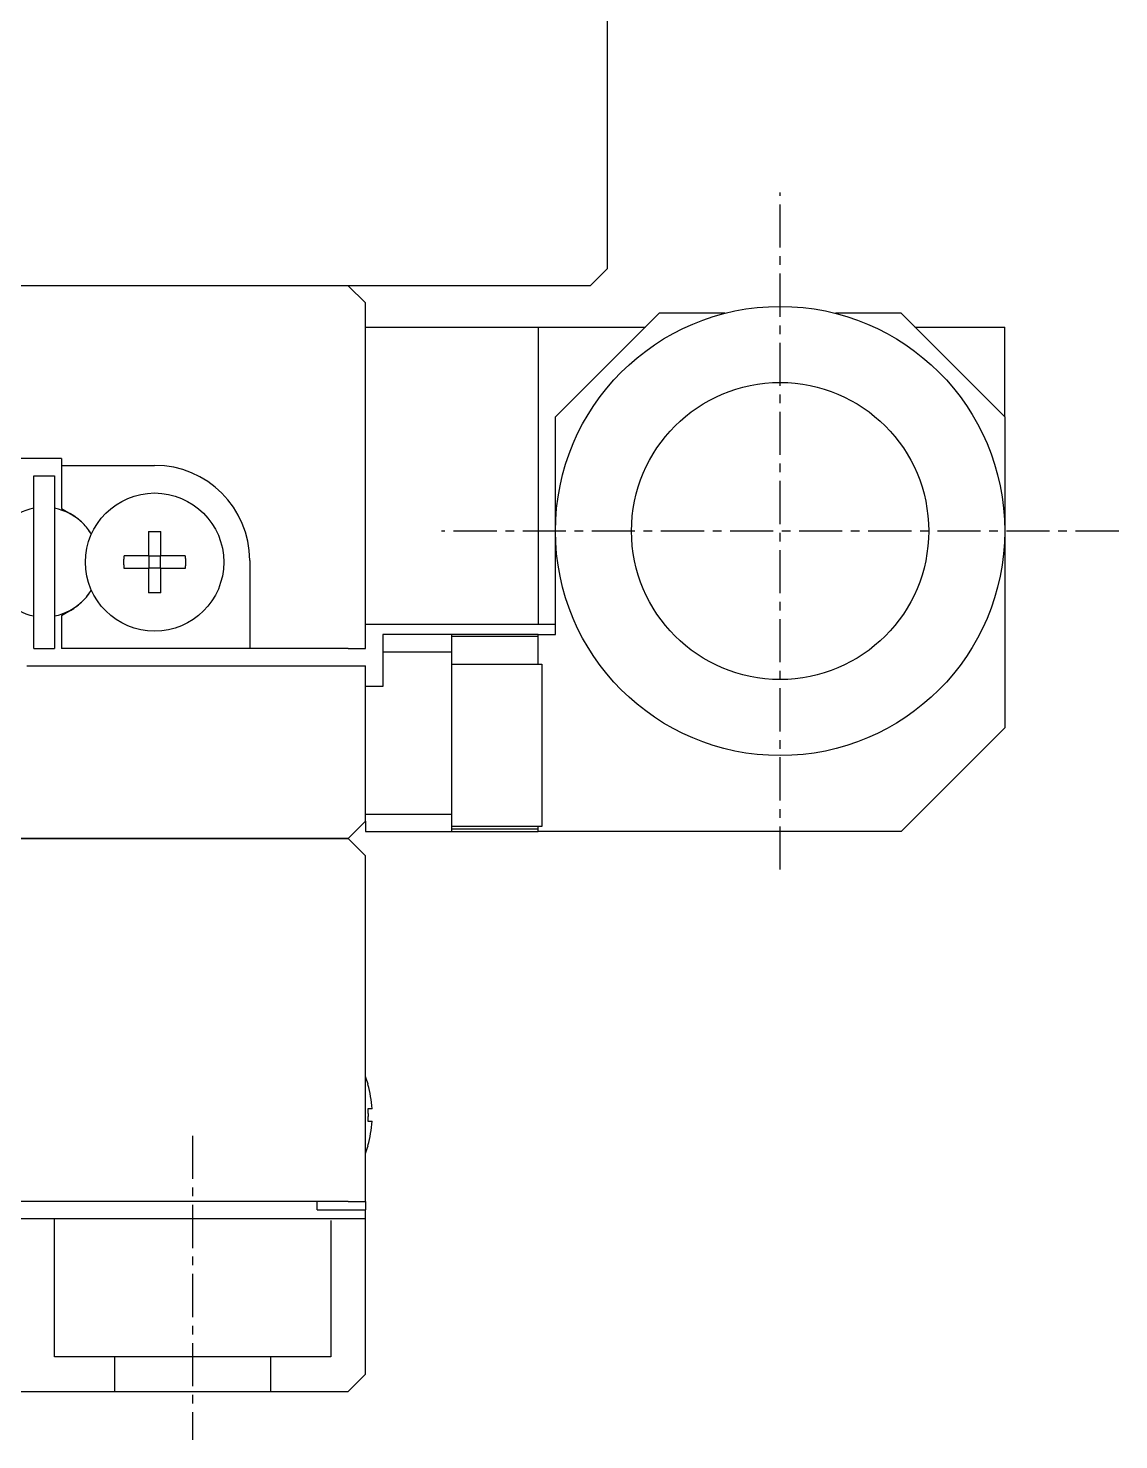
# Model space of a CAD drawing. Extents: x 164 to 411, y 80 to 309.
# Drawn here: x 227.23 to 258.79, y 128.36 to 169.21 of the extents above; entities that cross this region are included whole.
import ezdxf

# ---------------------------------------------------------------- set-up
doc = ezdxf.new("R2010")
doc.units = 0
doc.linetypes.add('CENTER', pattern=[2, 1.25, -0.25, 0.25, -0.25])
doc.layers.get('0').update_dxf_attribs({"linetype": 'CONTINUOUS'})
doc.layers.add('CENTER', color=1, linetype='CENTER')

msp = doc.modelspace()

# ---------------------------------------------------------------- linework, layer by layer
at = {"color": 7, "linetype": 'CONTINUOUS'}
for p, q in [((243.988, 162.255), (243.988, 186.255)), ((243.488, 161.755), (243.988, 162.255)), ((236.488, 161.755), (177.488, 161.755)), ((243.488, 161.755), (202.488, 161.755)), ((236.988, 161.255), (236.488, 161.755)), ((236.988, 151.255), (236.988, 161.255)), ((242.488, 157.955), (245.488, 160.955)), ((247.388, 160.955), (245.488, 160.955)), ((252.488, 160.955), (250.588, 160.955)), ((252.488, 160.955), (255.488, 157.955)), ((236.988, 160.555), (241.988, 160.555)), ((241.988, 160.555), (241.988, 151.955)), ((241.988, 160.555), (245.088, 160.555)), ((252.888, 160.555), (255.488, 160.555)), ((255.488, 157.955), (255.488, 160.555)), ((242.488, 154.655), (242.488, 157.955)), ((255.488, 157.955), (255.488, 154.655)), ((228.188, 156.755), (185.788, 156.755)), ((228.188, 156.755), (228.188, 156.555)), ((228.188, 156.555), (230.888, 156.555)), ((228.188, 156.555), (228.188, 155.306)), ((227.388, 151.255), (227.388, 156.255)), ((227.388, 156.255), (227.988, 156.255)), ((227.988, 156.255), (227.988, 151.255)), ((228.188, 155.306), (228.448, 155.156)), ((230.708, 154.642), (230.708, 153.935)), ((231.068, 153.935), (231.068, 154.642)), ((242.488, 151.655), (242.488, 154.655)), ((255.488, 154.655), (255.488, 148.955)), ((230.708, 153.935), (230.002, 153.935)), ((230.718, 153.925), (230.708, 153.935)), ((231.058, 153.925), (230.718, 153.925)), ((230.718, 153.925), (230.718, 153.586)), ((231.058, 153.925), (231.068, 153.935)), ((231.058, 153.586), (231.058, 153.925)), ((231.774, 153.935), (231.068, 153.935)), ((233.638, 153.805), (233.638, 151.255)), ((230.002, 153.575), (230.708, 153.575)), ((230.718, 153.586), (230.708, 153.575)), ((230.708, 153.575), (230.708, 152.869)), ((230.718, 153.586), (231.058, 153.586)), ((231.058, 153.586), (231.068, 153.575)), ((231.068, 152.869), (231.068, 153.575)), ((231.068, 153.575), (231.774, 153.575)), ((228.448, 152.355), (228.188, 152.204)), ((228.188, 152.204), (228.188, 151.255)), ((236.988, 151.955), (241.988, 151.955)), ((237.488, 151.655), (237.488, 151.155)), ((239.488, 151.655), (237.488, 151.655)), ((241.988, 151.655), (239.488, 151.655)), ((239.488, 151.155), (239.488, 151.655)), ((239.488, 151.615), (241.988, 151.615)), ((241.988, 151.955), (242.488, 151.955)), ((241.988, 151.655), (242.488, 151.655)), ((241.988, 151.615), (241.988, 151.655)), ((241.988, 150.805), (241.988, 151.615)), ((227.388, 151.255), (227.988, 151.255)), ((233.638, 151.255), (228.188, 151.255)), ((236.488, 151.255), (233.638, 151.255)), ((236.488, 151.255), (236.988, 151.255)), ((237.488, 151.155), (237.488, 150.155)), ((237.488, 151.155), (239.488, 151.155)), ((239.488, 146.455), (239.488, 151.155)), ((227.188, 150.755), (236.488, 150.755)), ((236.488, 150.755), (236.988, 150.755)), ((236.988, 146.255), (236.988, 150.755)), ((239.488, 150.805), (242.088, 150.805)), ((242.088, 150.805), (242.088, 148.455)), ((237.488, 150.155), (236.988, 150.155)), ((255.488, 148.955), (252.488, 145.955)), ((242.088, 148.455), (242.088, 146.105)), ((236.488, 145.755), (236.988, 146.255)), ((239.488, 146.455), (236.988, 146.455)), ((236.988, 146.255), (236.988, 145.955)), ((239.488, 145.955), (239.488, 146.455)), ((236.988, 145.955), (239.488, 145.955)), ((242.088, 146.105), (239.488, 146.105)), ((241.988, 146.024), (239.488, 146.024)), ((239.488, 145.955), (241.988, 145.955)), ((241.988, 146.024), (241.988, 146.105)), ((241.988, 145.955), (241.988, 146.024)), ((252.488, 145.955), (241.988, 145.955)), ((236.488, 145.755), (225.488, 145.755)), ((225.488, 145.755), (236.488, 145.755)), ((236.488, 145.755), (236.988, 145.255)), ((236.988, 144.055), (236.988, 145.255)), ((236.988, 135.255), (236.988, 144.055)), ((237.062, 138.644), (237.057, 138.642)), ((237.178, 137.935), (237.057, 137.935)), ((237.057, 137.575), (237.178, 137.575)), ((237.057, 136.869), (237.062, 136.867)), ((236.488, 135.255), (215.388, 135.255)), ((235.588, 135.005), (235.588, 135.255)), ((236.488, 135.255), (236.988, 135.255)), ((236.988, 135.255), (236.988, 135.005)), ((235.588, 135.005), (236.988, 135.005)), ((236.988, 134.755), (236.988, 135.005)), ((215.488, 134.755), (236.488, 134.755)), ((236.488, 134.755), (236.988, 134.755)), ((236.988, 130.255), (236.988, 134.755)), ((236.988, 130.255), (236.988, 134.055)), ((236.488, 129.755), (236.988, 130.255)), ((177.488, 129.755), (236.488, 129.755))]:
    msp.add_line(p, q, dxfattribs=at)
at = {"color": 3, "linetype": 'CONTINUOUS'}
for p, q in [((227.988, 130.755), (227.988, 134.755)), ((235.988, 134.705), (235.988, 130.755)), ((235.988, 130.755), (227.988, 130.755)), ((229.738, 129.755), (229.738, 130.755)), ((234.238, 130.755), (234.238, 129.755))]:
    msp.add_line(p, q, dxfattribs=at)
at = {"color": 7, "linetype": 'CONTINUOUS'}
for points in [[(230.709, 154.642, 0), (230.711, 154.642, 0), (230.713, 154.642, 0), (230.717, 154.642, 0), (230.719, 154.642, 0), (230.723, 154.642, 0), (230.725, 154.642, 0), (230.727, 154.642, 0), (230.731, 154.642, 0), (230.733, 154.642, 0), (230.737, 154.642, 0), (230.739, 154.642, 0), (230.741, 154.642, 0), (230.745, 154.642, 0), (230.747, 154.642, 0), (230.751, 154.642, 0), (230.753, 154.642, 0), (230.755, 154.642, 0), (230.759, 154.642, 0), (230.761, 154.642, 0), (230.765, 154.642, 0), (230.767, 154.642, 0), (230.769, 154.642, 0), (230.773, 154.642, 0), (230.775, 154.642, 0), (230.779, 154.642, 0), (230.781, 154.642, 0), (230.785, 154.642, 0), (230.787, 154.642, 0), (230.789, 154.642, 0), (230.793, 154.642, 0), (230.795, 154.642, 0), (230.799, 154.642, 0), (230.801, 154.642, 0), (230.803, 154.642, 0), (230.807, 154.644, 0), (230.809, 154.644, 0), (230.813, 154.644, 0), (230.815, 154.644, 0), (230.817, 154.644, 0), (230.821, 154.644, 0), (230.823, 154.644, 0), (230.827, 154.644, 0), (230.829, 154.644, 0), (230.831, 154.644, 0), (230.835, 154.644, 0), (230.837, 154.644, 0), (230.841, 154.644, 0), (230.843, 154.644, 0), (230.845, 154.644, 0), (230.849, 154.644, 0), (230.851, 154.644, 0), (230.855, 154.644, 0), (230.857, 154.644, 0), (230.859, 154.644, 0), (230.863, 154.644, 0), (230.865, 154.644, 0), (230.869, 154.644, 0), (230.871, 154.644, 0), (230.875, 154.644, 0), (230.877, 154.644, 0), (230.879, 154.644, 0), (230.883, 154.644, 0), (230.885, 154.644, 0), (230.889, 154.644, 0), (230.891, 154.644, 0), (230.893, 154.644, 0), (230.897, 154.644, 0), (230.899, 154.644, 0), (230.903, 154.644, 0), (230.905, 154.644, 0), (230.907, 154.644, 0), (230.911, 154.644, 0), (230.913, 154.644, 0), (230.917, 154.644, 0), (230.919, 154.644, 0), (230.921, 154.644, 0), (230.925, 154.644, 0), (230.927, 154.644, 0), (230.931, 154.644, 0), (230.933, 154.644, 0), (230.935, 154.644, 0), (230.939, 154.644, 0), (230.941, 154.644, 0), (230.945, 154.644, 0), (230.947, 154.644, 0), (230.951, 154.644, 0), (230.953, 154.644, 0), (230.955, 154.644, 0), (230.959, 154.644, 0), (230.961, 154.644, 0), (230.965, 154.644, 0), (230.967, 154.644, 0), (230.969, 154.644, 0), (230.973, 154.642, 0), (230.975, 154.642, 0), (230.979, 154.642, 0), (230.981, 154.642, 0), (230.983, 154.642, 0), (230.987, 154.642, 0), (230.989, 154.642, 0), (230.993, 154.642, 0), (230.995, 154.642, 0), (230.997, 154.642, 0), (231.001, 154.642, 0), (231.003, 154.642, 0), (231.007, 154.642, 0), (231.009, 154.642, 0), (231.011, 154.642, 0), (231.015, 154.642, 0), (231.017, 154.642, 0), (231.021, 154.642, 0), (231.023, 154.642, 0), (231.025, 154.642, 0), (231.029, 154.642, 0), (231.031, 154.642, 0), (231.035, 154.642, 0), (231.037, 154.642, 0), (231.041, 154.642, 0), (231.043, 154.642, 0), (231.045, 154.642, 0), (231.049, 154.642, 0), (231.051, 154.642, 0), (231.055, 154.642, 0), (231.057, 154.642, 0), (231.059, 154.642, 0), (231.063, 154.642, 0), (231.065, 154.642, 0), (231.069, 154.642, 0)], [(230.001, 153.574, 0), (230.001, 153.578, 0), (230.001, 153.58, 0), (230.001, 153.584, 0), (230.001, 153.586, 0), (230.001, 153.588, 0), (230.001, 153.592, 0), (230.001, 153.594, 0), (230.001, 153.598, 0), (230.001, 153.6, 0), (230.001, 153.602, 0), (230.001, 153.606, 0), (230.001, 153.608, 0), (230.001, 153.612, 0), (230.001, 153.614, 0), (230.001, 153.618, 0), (230.001, 153.62, 0), (230.001, 153.622, 0), (230.001, 153.626, 0), (230.001, 153.628, 0), (230.001, 153.632, 0), (230.001, 153.634, 0), (230.001, 153.636, 0), (230.001, 153.64, 0), (230.001, 153.642, 0), (230.001, 153.646, 0), (230.001, 153.648, 0), (230.001, 153.65, 0), (230.001, 153.654, 0), (230.001, 153.656, 0), (230.001, 153.66, 0), (230.001, 153.662, 0), (230.001, 153.664, 0), (230.001, 153.668, 0), (230.001, 153.67, 0), (229.999, 153.674, 0), (229.999, 153.676, 0), (229.999, 153.678, 0), (229.999, 153.682, 0), (229.999, 153.684, 0), (229.999, 153.688, 0), (229.999, 153.69, 0), (229.999, 153.692, 0), (229.999, 153.696, 0), (229.999, 153.698, 0), (229.999, 153.702, 0), (229.999, 153.704, 0), (229.999, 153.708, 0), (229.999, 153.71, 0), (229.999, 153.712, 0), (229.999, 153.716, 0), (229.999, 153.718, 0), (229.999, 153.722, 0), (229.999, 153.724, 0), (229.999, 153.726, 0), (229.999, 153.73, 0), (229.999, 153.732, 0), (229.999, 153.736, 0), (229.999, 153.738, 0), (229.999, 153.74, 0), (229.999, 153.744, 0), (229.999, 153.746, 0), (229.999, 153.75, 0), (229.999, 153.752, 0), (229.999, 153.754, 0), (229.999, 153.758, 0), (229.999, 153.76, 0), (229.999, 153.764, 0), (229.999, 153.766, 0), (229.999, 153.768, 0), (229.999, 153.772, 0), (229.999, 153.774, 0), (229.999, 153.778, 0), (229.999, 153.78, 0), (229.999, 153.784, 0), (229.999, 153.786, 0), (229.999, 153.788, 0), (229.999, 153.792, 0), (229.999, 153.794, 0), (229.999, 153.798, 0), (229.999, 153.8, 0), (229.999, 153.802, 0), (229.999, 153.806, 0), (229.999, 153.808, 0), (229.999, 153.812, 0), (229.999, 153.814, 0), (229.999, 153.816, 0), (229.999, 153.82, 0), (229.999, 153.822, 0), (229.999, 153.826, 0), (229.999, 153.828, 0), (229.999, 153.83, 0), (229.999, 153.834, 0), (229.999, 153.836, 0), (230.001, 153.84, 0), (230.001, 153.842, 0), (230.001, 153.844, 0), (230.001, 153.848, 0), (230.001, 153.85, 0), (230.001, 153.854, 0), (230.001, 153.856, 0), (230.001, 153.858, 0), (230.001, 153.862, 0), (230.001, 153.864, 0), (230.001, 153.868, 0), (230.001, 153.87, 0), (230.001, 153.874, 0), (230.001, 153.876, 0), (230.001, 153.878, 0), (230.001, 153.882, 0), (230.001, 153.884, 0), (230.001, 153.888, 0), (230.001, 153.89, 0), (230.001, 153.892, 0), (230.001, 153.896, 0), (230.001, 153.898, 0), (230.001, 153.902, 0), (230.001, 153.904, 0), (230.001, 153.906, 0), (230.001, 153.91, 0), (230.001, 153.912, 0), (230.001, 153.916, 0), (230.001, 153.918, 0), (230.001, 153.92, 0), (230.001, 153.924, 0), (230.001, 153.926, 0), (230.001, 153.93, 0), (230.001, 153.932, 0), (230.001, 153.934, 0)], [(231.775, 153.934, 0), (231.775, 153.932, 0), (231.775, 153.93, 0), (231.775, 153.926, 0), (231.775, 153.924, 0), (231.775, 153.92, 0), (231.775, 153.918, 0), (231.775, 153.916, 0), (231.775, 153.912, 0), (231.775, 153.91, 0), (231.775, 153.906, 0), (231.775, 153.904, 0), (231.775, 153.902, 0), (231.775, 153.898, 0), (231.775, 153.896, 0), (231.775, 153.892, 0), (231.775, 153.89, 0), (231.775, 153.888, 0), (231.775, 153.884, 0), (231.775, 153.882, 0), (231.775, 153.878, 0), (231.775, 153.876, 0), (231.775, 153.874, 0), (231.775, 153.87, 0), (231.775, 153.868, 0), (231.775, 153.864, 0), (231.775, 153.862, 0), (231.777, 153.858, 0), (231.777, 153.856, 0), (231.777, 153.854, 0), (231.777, 153.85, 0), (231.777, 153.848, 0), (231.777, 153.844, 0), (231.777, 153.842, 0), (231.777, 153.84, 0), (231.777, 153.836, 0), (231.777, 153.834, 0), (231.777, 153.83, 0), (231.777, 153.828, 0), (231.777, 153.826, 0), (231.777, 153.822, 0), (231.777, 153.82, 0), (231.777, 153.816, 0), (231.777, 153.814, 0), (231.777, 153.812, 0), (231.777, 153.808, 0), (231.777, 153.806, 0), (231.777, 153.802, 0), (231.777, 153.8, 0), (231.777, 153.798, 0), (231.777, 153.794, 0), (231.777, 153.792, 0), (231.777, 153.788, 0), (231.777, 153.786, 0), (231.777, 153.784, 0), (231.777, 153.78, 0), (231.777, 153.778, 0), (231.777, 153.774, 0), (231.777, 153.772, 0), (231.777, 153.768, 0), (231.777, 153.766, 0), (231.777, 153.764, 0), (231.777, 153.76, 0), (231.777, 153.758, 0), (231.777, 153.754, 0), (231.777, 153.752, 0), (231.777, 153.75, 0), (231.777, 153.746, 0), (231.777, 153.744, 0), (231.777, 153.74, 0), (231.777, 153.738, 0), (231.777, 153.736, 0), (231.777, 153.732, 0), (231.777, 153.73, 0), (231.777, 153.726, 0), (231.777, 153.724, 0), (231.777, 153.722, 0), (231.777, 153.718, 0), (231.777, 153.716, 0), (231.777, 153.712, 0), (231.777, 153.71, 0), (231.777, 153.708, 0), (231.777, 153.704, 0), (231.777, 153.702, 0), (231.777, 153.698, 0), (231.777, 153.696, 0), (231.777, 153.692, 0), (231.777, 153.69, 0), (231.777, 153.688, 0), (231.777, 153.684, 0), (231.777, 153.682, 0), (231.777, 153.678, 0), (231.777, 153.676, 0), (231.777, 153.674, 0), (231.777, 153.67, 0), (231.777, 153.668, 0), (231.777, 153.664, 0), (231.777, 153.662, 0), (231.777, 153.66, 0), (231.777, 153.656, 0), (231.777, 153.654, 0), (231.777, 153.65, 0), (231.775, 153.648, 0), (231.775, 153.646, 0), (231.775, 153.642, 0), (231.775, 153.64, 0), (231.775, 153.636, 0), (231.775, 153.634, 0), (231.775, 153.632, 0), (231.775, 153.628, 0), (231.775, 153.626, 0), (231.775, 153.622, 0), (231.775, 153.62, 0), (231.775, 153.618, 0), (231.775, 153.614, 0), (231.775, 153.612, 0), (231.775, 153.608, 0), (231.775, 153.606, 0), (231.775, 153.602, 0), (231.775, 153.6, 0), (231.775, 153.598, 0), (231.775, 153.594, 0), (231.775, 153.592, 0), (231.775, 153.588, 0), (231.775, 153.586, 0), (231.775, 153.584, 0), (231.775, 153.58, 0), (231.775, 153.578, 0), (231.775, 153.574, 0)], [(231.069, 152.868, 0), (231.065, 152.868, 0), (231.063, 152.868, 0), (231.059, 152.868, 0), (231.057, 152.868, 0), (231.055, 152.868, 0), (231.051, 152.868, 0), (231.049, 152.868, 0), (231.045, 152.868, 0), (231.043, 152.868, 0), (231.041, 152.868, 0), (231.037, 152.868, 0), (231.035, 152.868, 0), (231.031, 152.868, 0), (231.029, 152.868, 0), (231.025, 152.868, 0), (231.023, 152.868, 0), (231.021, 152.868, 0), (231.017, 152.868, 0), (231.015, 152.868, 0), (231.011, 152.868, 0), (231.009, 152.868, 0), (231.007, 152.868, 0), (231.003, 152.868, 0), (231.001, 152.868, 0), (230.997, 152.868, 0), (230.995, 152.868, 0), (230.993, 152.868, 0), (230.989, 152.866, 0), (230.987, 152.866, 0), (230.983, 152.866, 0), (230.981, 152.866, 0), (230.979, 152.866, 0), (230.975, 152.866, 0), (230.973, 152.866, 0), (230.969, 152.866, 0), (230.967, 152.866, 0), (230.965, 152.866, 0), (230.961, 152.866, 0), (230.959, 152.866, 0), (230.955, 152.866, 0), (230.953, 152.866, 0), (230.951, 152.866, 0), (230.947, 152.866, 0), (230.945, 152.866, 0), (230.941, 152.866, 0), (230.939, 152.866, 0), (230.935, 152.866, 0), (230.933, 152.866, 0), (230.931, 152.866, 0), (230.927, 152.866, 0), (230.925, 152.866, 0), (230.921, 152.866, 0), (230.919, 152.866, 0), (230.917, 152.866, 0), (230.913, 152.866, 0), (230.911, 152.866, 0), (230.907, 152.866, 0), (230.905, 152.866, 0), (230.903, 152.866, 0), (230.899, 152.866, 0), (230.897, 152.866, 0), (230.893, 152.866, 0), (230.891, 152.866, 0), (230.889, 152.866, 0), (230.885, 152.866, 0), (230.883, 152.866, 0), (230.879, 152.866, 0), (230.877, 152.866, 0), (230.875, 152.866, 0), (230.871, 152.866, 0), (230.869, 152.866, 0), (230.865, 152.866, 0), (230.863, 152.866, 0), (230.859, 152.866, 0), (230.857, 152.866, 0), (230.855, 152.866, 0), (230.851, 152.866, 0), (230.849, 152.866, 0), (230.845, 152.866, 0), (230.843, 152.866, 0), (230.841, 152.866, 0), (230.837, 152.866, 0), (230.835, 152.866, 0), (230.831, 152.866, 0), (230.829, 152.866, 0), (230.827, 152.866, 0), (230.823, 152.866, 0), (230.821, 152.866, 0), (230.817, 152.866, 0), (230.815, 152.866, 0), (230.813, 152.866, 0), (230.809, 152.866, 0), (230.807, 152.866, 0), (230.803, 152.866, 0), (230.801, 152.866, 0), (230.799, 152.866, 0), (230.795, 152.866, 0), (230.793, 152.866, 0), (230.789, 152.866, 0), (230.787, 152.866, 0), (230.785, 152.868, 0), (230.781, 152.868, 0), (230.779, 152.868, 0), (230.775, 152.868, 0), (230.773, 152.868, 0), (230.769, 152.868, 0), (230.767, 152.868, 0), (230.765, 152.868, 0), (230.761, 152.868, 0), (230.759, 152.868, 0), (230.755, 152.868, 0), (230.753, 152.868, 0), (230.751, 152.868, 0), (230.747, 152.868, 0), (230.745, 152.868, 0), (230.741, 152.868, 0), (230.739, 152.868, 0), (230.737, 152.868, 0), (230.733, 152.868, 0), (230.731, 152.868, 0), (230.727, 152.868, 0), (230.725, 152.868, 0), (230.723, 152.868, 0), (230.719, 152.868, 0), (230.717, 152.868, 0), (230.713, 152.868, 0), (230.711, 152.868, 0), (230.709, 152.868, 0)], [(237.057, 137.934, 0), (237.057, 137.932, 0), (237.057, 137.93, 0), (237.059, 137.926, 0), (237.059, 137.924, 0), (237.059, 137.92, 0), (237.059, 137.918, 0), (237.059, 137.916, 0), (237.059, 137.912, 0), (237.059, 137.91, 0), (237.059, 137.906, 0), (237.059, 137.904, 0), (237.059, 137.902, 0), (237.059, 137.898, 0), (237.059, 137.896, 0), (237.059, 137.892, 0), (237.059, 137.89, 0), (237.059, 137.888, 0), (237.059, 137.884, 0), (237.059, 137.882, 0), (237.061, 137.878, 0), (237.061, 137.876, 0), (237.061, 137.874, 0), (237.061, 137.87, 0), (237.061, 137.868, 0), (237.061, 137.864, 0), (237.061, 137.862, 0), (237.061, 137.858, 0), (237.061, 137.856, 0), (237.061, 137.854, 0), (237.061, 137.85, 0), (237.061, 137.848, 0), (237.061, 137.844, 0), (237.061, 137.842, 0), (237.061, 137.84, 0), (237.061, 137.836, 0), (237.061, 137.834, 0), (237.061, 137.83, 0), (237.061, 137.828, 0), (237.061, 137.826, 0), (237.061, 137.822, 0), (237.061, 137.82, 0), (237.061, 137.816, 0), (237.061, 137.814, 0), (237.061, 137.812, 0), (237.061, 137.808, 0), (237.061, 137.806, 0), (237.061, 137.802, 0), (237.061, 137.8, 0), (237.063, 137.798, 0), (237.063, 137.794, 0), (237.063, 137.792, 0), (237.063, 137.788, 0), (237.063, 137.786, 0), (237.063, 137.784, 0), (237.063, 137.78, 0), (237.063, 137.778, 0), (237.063, 137.774, 0), (237.063, 137.772, 0), (237.063, 137.768, 0), (237.063, 137.766, 0), (237.063, 137.764, 0), (237.063, 137.76, 0), (237.063, 137.758, 0), (237.063, 137.754, 0), (237.063, 137.752, 0), (237.063, 137.75, 0), (237.063, 137.746, 0), (237.063, 137.744, 0), (237.063, 137.74, 0), (237.063, 137.738, 0), (237.063, 137.736, 0), (237.063, 137.732, 0), (237.063, 137.73, 0), (237.063, 137.726, 0), (237.063, 137.724, 0), (237.063, 137.722, 0), (237.063, 137.718, 0), (237.063, 137.716, 0), (237.063, 137.712, 0), (237.061, 137.71, 0), (237.061, 137.708, 0), (237.061, 137.704, 0), (237.061, 137.702, 0), (237.061, 137.698, 0), (237.061, 137.696, 0), (237.061, 137.692, 0), (237.061, 137.69, 0), (237.061, 137.688, 0), (237.061, 137.684, 0), (237.061, 137.682, 0), (237.061, 137.678, 0), (237.061, 137.676, 0), (237.061, 137.674, 0), (237.061, 137.67, 0), (237.061, 137.668, 0), (237.061, 137.664, 0), (237.061, 137.662, 0), (237.061, 137.66, 0), (237.061, 137.656, 0), (237.061, 137.654, 0), (237.061, 137.65, 0), (237.061, 137.648, 0), (237.061, 137.646, 0), (237.061, 137.642, 0), (237.061, 137.64, 0), (237.061, 137.636, 0), (237.061, 137.634, 0), (237.061, 137.632, 0), (237.059, 137.628, 0), (237.059, 137.626, 0), (237.059, 137.622, 0), (237.059, 137.62, 0), (237.059, 137.618, 0), (237.059, 137.614, 0), (237.059, 137.612, 0), (237.059, 137.608, 0), (237.059, 137.606, 0), (237.059, 137.602, 0), (237.059, 137.6, 0), (237.059, 137.598, 0), (237.059, 137.594, 0), (237.059, 137.592, 0), (237.059, 137.588, 0), (237.059, 137.586, 0), (237.059, 137.584, 0), (237.057, 137.58, 0), (237.057, 137.578, 0), (237.057, 137.574, 0)]]:
    msp.add_polyline3d(points, dxfattribs=at)
for centre, radius in [((248.988, 154.655), 6.5), ((248.988, 154.655), 4.3), ((230.888, 153.755), 2)]:
    msp.add_circle(centre, radius, dxfattribs=at)
for centre, radius, start, end in [((230.888, 153.805), 2.75, 0, 90), ((227.688, 153.755), 1.587, 100.8931, 134.9998), ((227.688, 153.755), 1.587, 44.9997, 79.107), ((227.573, 153.64), 1.75, 45, 60), ((227.688, 153.755), 1.587, 30.4333, 44.9997), ((227.573, 153.64), 1.75, 31.8815, 45), ((227.688, 153.755), 1.587, 315.0002, 329.5667), ((227.573, 153.87), 1.75, 315, 328.1185), ((227.688, 153.755), 1.587, 225.0002, 259.1069), ((227.688, 153.755), 1.587, 280.893, 315.0002), ((227.573, 153.87), 1.75, 300, 315), ((233.988, 137.755), 3.2, 16.1225, 20.3641), ((233.988, 137.755), 3.195, 3.2297, 16.1067), ((233.988, 137.755), 3.195, 343.8933, 356.7703), ((233.988, 137.755), 3.2, 339.6359, 343.8775)]:
    msp.add_arc(centre, radius, start, end, dxfattribs=at)
at = {"layer": 'CENTER', "color": 1, "linetype": 'CENTER'}
for p, q in [((248.988, 144.855), (248.988, 164.455)), ((258.788, 154.655), (239.188, 154.655)), ((231.988, 137.155), (231.988, 128.355))]:
    msp.add_line(p, q, dxfattribs=at)

doc.saveas('drawing.dxf')
